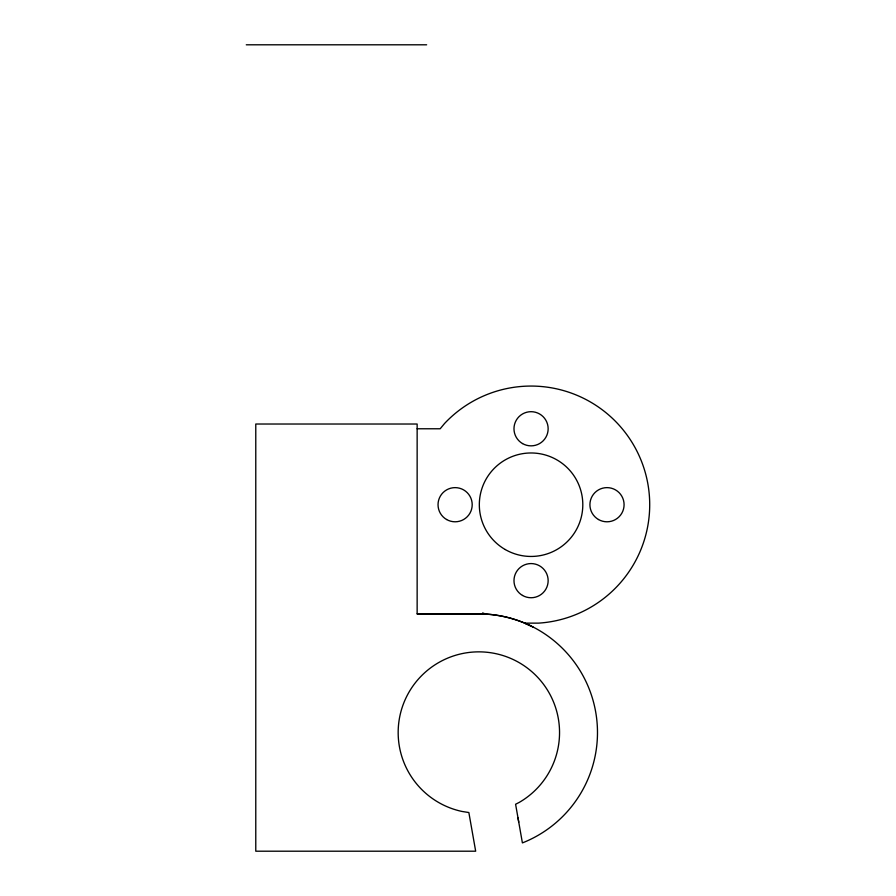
<?xml version="1.0" encoding="UTF-8"?>
<svg xmlns="http://www.w3.org/2000/svg" width="896" height="896" viewBox="0 0 896 896"><rect width="100%" height="100%" fill="white"/><g stroke="black" fill="none" stroke-linecap="round" stroke-linejoin="round"><path stroke-width="1.34" d="M246.277 44.8L426.642 44.8M417.144 428.77L440.194 428.77L444.562 423.483A118.664 118.664 0 0 1 638.422 454.194A118.664 118.664 0 0 1 538.518 623.134L524.686 623.134L533.266 627.166M417.144 613.883L482.989 613.95A118.664 118.664 0 0 1 523.298 842.554L522.402 842.89L515.592 804.25L519.198 802.424A80.685 80.685 0 0 0 534.901 674.498A80.685 80.685 0 0 0 407.613 694.658A80.685 80.685 0 0 0 462.078 811.462L468.854 812.538L475.675 851.2L255.774 851.2L255.774 424.021L417.144 424.021L417.144 613.883L482.989 613.95C499.554 614.589 515.95 618.666 530.869 625.89M485.755 614.141L482.653 612.909L482.653 613.95M518.011 817.925L518.75 822.158M505.198 549.517A51.733 51.733 0 0 0 582.803 504.717A51.733 51.733 0 0 0 505.198 459.906A51.733 51.733 0 0 0 505.198 549.517M598.461 519.512A17.091 17.091 0 0 0 624.086 504.717A17.091 17.091 0 0 0 598.461 489.91A17.091 17.091 0 0 0 598.461 519.512M446.578 519.512A17.091 17.091 0 0 0 472.203 504.717A17.091 17.091 0 0 0 446.578 489.91A17.091 17.091 0 0 0 446.578 519.512M522.514 443.565A17.091 17.091 0 0 0 548.15 428.77A17.091 17.091 0 0 0 522.514 413.974A17.091 17.091 0 0 0 522.514 443.565M522.514 595.448A17.091 17.091 0 0 0 548.15 580.653A17.091 17.091 0 0 0 522.514 565.858A17.091 17.091 0 0 0 522.514 595.448"/></g></svg>
